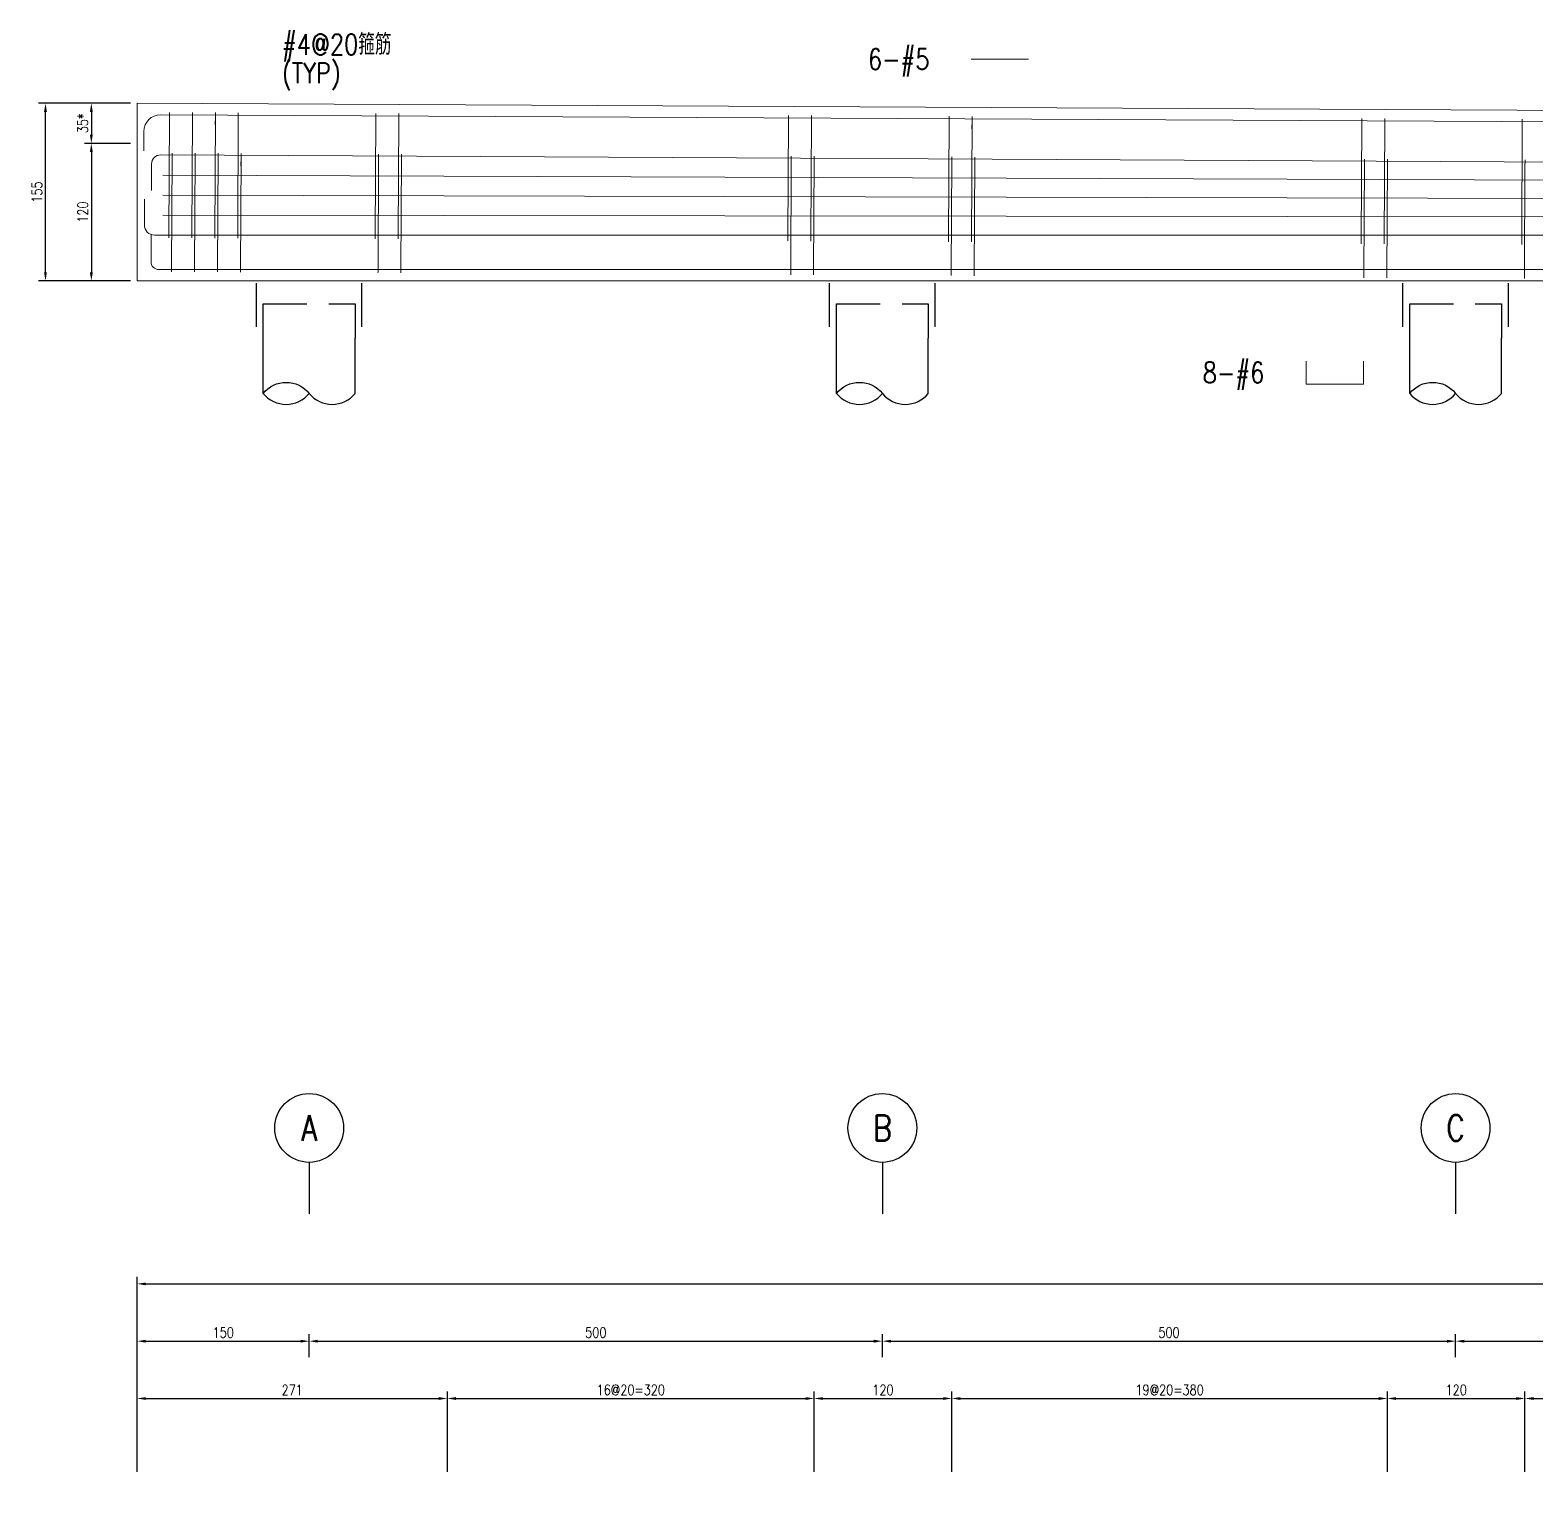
# Model space of a CAD drawing. Extents: x -4754 to 4976, y -19960 to 3841.
# Drawn here: x -359 to 955, y -4960 to -3681 of the extents above; entities that cross this region are included whole.
import ezdxf
from ezdxf.enums import TextEntityAlignment as Align

# ---------------------------------------------------------------- set-up
doc = ezdxf.new("R2010")
doc.units = 0
doc.header["$LTSCALE"] = 3
doc.linetypes.add('DASHED', pattern=[19.05, 12.7, -6.35])
doc.layers.get('0').update_dxf_attribs({"linetype": 'CONTINUOUS'})
doc.layers.add('HB_0', color=7, linetype='CONTINUOUS', transparency=0.5)
for name, color, linetype in [('HB_DIM', 1, 'CONTINUOUS'), ('HB_TXT_CTEXT', 2, 'CONTINUOUS'), ('鋼筋', 3, 'CONTINUOUS')]:
    doc.layers.add(name, color=color, linetype=linetype)
doc.styles.get("Standard").update_dxf_attribs({"font": 'ROMANS.shx', "width": 0.8, "bigfont": 'chineset.shx'})
doc.dimstyles.new('30', dxfattribs={"dimscale": 3, "dimtxt": 3, "dimasz": 2.5, "dimexe": 2, "dimexo": 2, "dimgap": 1, "dimtad": 1, "dimdsep": 46, "dimtxsty": 'Standard', "dimcen": 0, "dimclrd": 256, "dimclre": 256, "dimclrt": 2, "dimadec": 0, "dimazin": 0, "dimtfac": 1, "dimtix": 1, "dimtmove": 2, "dimatfit": 3, "dimfxl": 1, "dimtolj": 1, "dimtzin": 0, "dimarcsym": 0})

# ---------------------------------------------------------------- blocks, each defined once
blk = doc.blocks.new('pile_vertical')
at = {"color": 252, "linetype": 'DASHED'}
for p, q in [((-46, -40), (-46, 0)), ((46, -40), (46, 0))]:
    blk.add_line(p, q, dxfattribs=at)
at = {"linetype": 'Continuous'}
for p, q in [((-40, -98.1), (-40, -50)), ((40, -98.1), (40, -50))]:
    blk.add_line(p, q, dxfattribs=at)
at = {"color": 252, "linetype": 'DASHED'}
blk.add_lwpolyline([(-40, -50), (-40, -20), (40, -20), (40, -50)], dxfattribs=at)
at = {"linetype": 'Continuous'}
for points in [[(-40, -98.1, -0.48), (0, -98.1, 0.48), (40, -98.1, 0.48)], [(-40, -98.1, 0.48), (0, -98.1, 0.48)]]:
    blk.add_lwpolyline(points, format="xyb", dxfattribs=at)
blk = doc.blocks.new('*D139')
at = {"layer": 'HB_DIM', "linetype": 'Continuous', "lineweight": -2}
for p, q in [((-271.4, -3744.8), (-311.4, -3744.8)), ((-305.4, -3752.3), (-305.4, -3772.3)), ((-271.4, -3779.8), (-311.4, -3779.8))]:
    blk.add_line(p, q, dxfattribs=at)
at = {"layer": 'HB_DIM'}
for points in [[(-304.2, -3752.3), (-306.7, -3752.3), (-305.4, -3744.8)], [(-306.7, -3772.3), (-304.2, -3772.3), (-305.4, -3779.8)]]:
    blk.add_solid(points, dxfattribs=at)
at = {"layer": 'HB_DIM', "color": 2, "linetype": 'Continuous', "insert": (-312.9, -3762.3), "char_height": 9, "attachment_point": 5, "rotation": 90}
blk.add_mtext('\\A1;35*', dxfattribs=at)
blk = doc.blocks.new('*D140')
at = {"layer": 'HB_DIM', "linetype": 'Continuous', "lineweight": -2}
for p, q in [((-271.4, -3779.8), (-311.4, -3779.8)), ((-305.4, -3787.3), (-305.4, -3892.3)), ((-271.4, -3899.8), (-311.4, -3899.8))]:
    blk.add_line(p, q, dxfattribs=at)
at = {"layer": 'HB_DIM'}
for points in [[(-304.2, -3787.3), (-306.7, -3787.3), (-305.4, -3779.8)], [(-306.7, -3892.3), (-304.2, -3892.3), (-305.4, -3899.8)]]:
    blk.add_solid(points, dxfattribs=at)
at = {"layer": 'HB_DIM', "color": 2, "linetype": 'Continuous', "insert": (-312.9, -3839.8), "char_height": 9, "attachment_point": 5, "rotation": 90}
blk.add_mtext('\\A1;120', dxfattribs=at)
blk = doc.blocks.new('*D164')
at = {"layer": 'HB_DIM', "linetype": 'Continuous', "lineweight": -2}
for p, q in [((-281.4, -3744.8), (-351.4, -3744.8)), ((-345.4, -3892.3), (-345.4, -3752.3)), ((-281.4, -3899.8), (-351.4, -3899.8))]:
    blk.add_line(p, q, dxfattribs=at)
at = {"layer": 'HB_DIM'}
for points in [[(-344.2, -3752.3), (-346.7, -3752.3), (-345.4, -3744.8)], [(-346.7, -3892.3), (-344.2, -3892.3), (-345.4, -3899.8)]]:
    blk.add_solid(points, dxfattribs=at)
at = {"layer": 'HB_DIM', "color": 2, "linetype": 'Continuous', "insert": (-352.9, -3822.3), "char_height": 9, "attachment_point": 5, "rotation": 90}
blk.add_mtext('\\A1;155', dxfattribs=at)
blk = doc.blocks.new('line_guide')
at = {"color": 4, "linetype": 'Continuous'}
blk.add_line((0, 0), (0, -45), dxfattribs=at)
blk.add_circle((0, 30), 30, dxfattribs=at)
at = {"color": 4, "linetype": 'Continuous', "width": 0.8}
blk.add_attdef('A', text='', height=22.5, dxfattribs=at).set_placement((0, 30), align=Align.MIDDLE)
blk = doc.blocks.new('*D167')
at = {"layer": 'HB_DIM', "linetype": 'Continuous', "lineweight": -2}
for p, q in [((-265.4, -4938.8), (-265.4, -4868.8)), ((5.1, -4938.8), (5.1, -4868.8)), ((-257.9, -4874.8), (-2.4, -4874.8))]:
    blk.add_line(p, q, dxfattribs=at)
at = {"layer": 'HB_DIM'}
for points in [[(-257.9, -4873.6), (-257.9, -4876.1), (-265.4, -4874.8)], [(-2.4, -4876.1), (-2.4, -4873.6), (5.1, -4874.8)]]:
    blk.add_solid(points, dxfattribs=at)
at = {"layer": 'HB_DIM', "color": 2, "linetype": 'Continuous', "insert": (-130.2, -4867.3), "char_height": 9, "attachment_point": 5, "rotation": 0}
blk.add_mtext('\\A1;271', dxfattribs=at)
blk = doc.blocks.new('*D168')
at = {"layer": 'HB_DIM', "linetype": 'Continuous', "lineweight": -2}
for p, q in [((5.1, -4938.8), (5.1, -4868.8)), ((325.1, -4938.8), (325.1, -4868.8)), ((12.6, -4874.8), (317.6, -4874.8))]:
    blk.add_line(p, q, dxfattribs=at)
at = {"layer": 'HB_DIM'}
for points in [[(12.6, -4873.6), (12.6, -4876.1), (5.1, -4874.8)], [(317.6, -4876.1), (317.6, -4873.6), (325.1, -4874.8)]]:
    blk.add_solid(points, dxfattribs=at)
at = {"layer": 'HB_DIM', "color": 2, "linetype": 'Continuous', "insert": (165.1, -4867.3), "char_height": 9, "attachment_point": 5, "rotation": 0}
blk.add_mtext('\\A1;16@20=320', dxfattribs=at)
blk = doc.blocks.new('*D169')
at = {"layer": 'HB_DIM', "linetype": 'Continuous', "lineweight": -2}
for p, q in [((325.1, -4938.8), (325.1, -4868.8)), ((445.1, -4938.8), (445.1, -4868.8)), ((332.6, -4874.8), (437.6, -4874.8))]:
    blk.add_line(p, q, dxfattribs=at)
at = {"layer": 'HB_DIM'}
for points in [[(332.6, -4873.6), (332.6, -4876.1), (325.1, -4874.8)], [(437.6, -4876.1), (437.6, -4873.6), (445.1, -4874.8)]]:
    blk.add_solid(points, dxfattribs=at)
at = {"layer": 'HB_DIM', "color": 2, "linetype": 'Continuous', "insert": (385.1, -4867.3), "char_height": 9, "attachment_point": 5, "rotation": 0}
blk.add_mtext('\\A1;120', dxfattribs=at)
blk = doc.blocks.new('*D170')
at = {"layer": 'HB_DIM', "linetype": 'Continuous', "lineweight": -2}
for p, q in [((445.1, -4938.8), (445.1, -4868.8)), ((825.1, -4938.8), (825.1, -4868.8)), ((452.6, -4874.8), (817.6, -4874.8))]:
    blk.add_line(p, q, dxfattribs=at)
at = {"layer": 'HB_DIM'}
for points in [[(452.6, -4873.6), (452.6, -4876.1), (445.1, -4874.8)], [(817.6, -4876.1), (817.6, -4873.6), (825.1, -4874.8)]]:
    blk.add_solid(points, dxfattribs=at)
at = {"layer": 'HB_DIM', "color": 2, "linetype": 'Continuous', "insert": (635.1, -4867.3), "char_height": 9, "attachment_point": 5, "rotation": 0}
blk.add_mtext('\\A1;19@20=380', dxfattribs=at)
blk = doc.blocks.new('*D171')
at = {"layer": 'HB_DIM', "linetype": 'Continuous', "lineweight": -2}
for p, q in [((825.1, -4938.8), (825.1, -4868.8)), ((945.1, -4938.8), (945.1, -4868.8)), ((832.6, -4874.8), (937.6, -4874.8))]:
    blk.add_line(p, q, dxfattribs=at)
at = {"layer": 'HB_DIM'}
for points in [[(832.6, -4873.6), (832.6, -4876.1), (825.1, -4874.8)], [(937.6, -4876.1), (937.6, -4873.6), (945.1, -4874.8)]]:
    blk.add_solid(points, dxfattribs=at)
at = {"layer": 'HB_DIM', "color": 2, "linetype": 'Continuous', "insert": (885.1, -4867.3), "char_height": 9, "attachment_point": 5, "rotation": 0}
blk.add_mtext('\\A1;120', dxfattribs=at)
blk = doc.blocks.new('*D172')
at = {"layer": 'HB_DIM', "linetype": 'Continuous', "lineweight": -2}
for p, q in [((945.1, -4938.8), (945.1, -4868.8)), ((1325.1, -4938.8), (1325.1, -4868.8)), ((952.6, -4874.8), (1317.6, -4874.8))]:
    blk.add_line(p, q, dxfattribs=at)
at = {"layer": 'HB_DIM'}
for points in [[(952.6, -4873.6), (952.6, -4876.1), (945.1, -4874.8)], [(1317.6, -4876.1), (1317.6, -4873.6), (1325.1, -4874.8)]]:
    blk.add_solid(points, dxfattribs=at)
at = {"layer": 'HB_DIM', "color": 2, "linetype": 'Continuous', "insert": (1135.1, -4867.3), "char_height": 9, "attachment_point": 5, "rotation": 0}
blk.add_mtext('\\A1;19@20=380', dxfattribs=at)
blk = doc.blocks.new('*D180')
at = {"layer": 'HB_DIM', "linetype": 'Continuous', "lineweight": -2}
for p, q in [((-265.4, -4938.8), (-265.4, -4768.8)), ((-257.9, -4774.8), (2707.1, -4774.8)), ((2714.6, -4953.8), (2714.6, -4768.8))]:
    blk.add_line(p, q, dxfattribs=at)
at = {"layer": 'HB_DIM'}
for points in [[(-257.9, -4773.6), (-257.9, -4776.1), (-265.4, -4774.8)], [(2707.1, -4776.1), (2707.1, -4773.6), (2714.6, -4774.8)]]:
    blk.add_solid(points, dxfattribs=at)
at = {"layer": 'HB_DIM', "color": 2, "linetype": 'Continuous', "insert": (1224.6, -4767.3), "char_height": 9, "attachment_point": 5, "rotation": 0}
blk.add_mtext('\\A1;2980', dxfattribs=at)
blk = doc.blocks.new('*D181')
at = {"layer": 'HB_DIM', "linetype": 'Continuous', "lineweight": -2}
for p, q in [((-265.4, -4938.8), (-265.4, -4818.8)), ((-115.4, -4838.8), (-115.4, -4818.8)), ((-257.9, -4824.8), (-122.9, -4824.8))]:
    blk.add_line(p, q, dxfattribs=at)
at = {"layer": 'HB_DIM'}
for points in [[(-257.9, -4823.6), (-257.9, -4826.1), (-265.4, -4824.8)], [(-122.9, -4826.1), (-122.9, -4823.6), (-115.4, -4824.8)]]:
    blk.add_solid(points, dxfattribs=at)
at = {"layer": 'HB_DIM', "color": 2, "linetype": 'Continuous', "insert": (-190.4, -4817.3), "char_height": 9, "attachment_point": 5, "rotation": 0}
blk.add_mtext('\\A1;150', dxfattribs=at)
blk = doc.blocks.new('*D182')
at = {"layer": 'HB_DIM', "linetype": 'Continuous', "lineweight": -2}
for p, q in [((-115.4, -4838.8), (-115.4, -4818.8)), ((384.6, -4838.8), (384.6, -4818.8)), ((-107.9, -4824.8), (377.1, -4824.8))]:
    blk.add_line(p, q, dxfattribs=at)
at = {"layer": 'HB_DIM'}
for points in [[(-107.9, -4823.6), (-107.9, -4826.1), (-115.4, -4824.8)], [(377.1, -4826.1), (377.1, -4823.6), (384.6, -4824.8)]]:
    blk.add_solid(points, dxfattribs=at)
at = {"layer": 'HB_DIM', "color": 2, "linetype": 'Continuous', "insert": (134.6, -4817.3), "char_height": 9, "attachment_point": 5, "rotation": 0}
blk.add_mtext('\\A1;500', dxfattribs=at)
blk = doc.blocks.new('*D183')
at = {"layer": 'HB_DIM', "linetype": 'Continuous', "lineweight": -2}
for p, q in [((384.6, -4838.8), (384.6, -4818.8)), ((884.6, -4838.8), (884.6, -4818.8)), ((392.1, -4824.8), (877.1, -4824.8))]:
    blk.add_line(p, q, dxfattribs=at)
at = {"layer": 'HB_DIM'}
for points in [[(392.1, -4823.6), (392.1, -4826.1), (384.6, -4824.8)], [(877.1, -4826.1), (877.1, -4823.6), (884.6, -4824.8)]]:
    blk.add_solid(points, dxfattribs=at)
at = {"layer": 'HB_DIM', "color": 2, "linetype": 'Continuous', "insert": (634.6, -4817.3), "char_height": 9, "attachment_point": 5, "rotation": 0}
blk.add_mtext('\\A1;500', dxfattribs=at)
blk = doc.blocks.new('*D184')
at = {"layer": 'HB_DIM', "linetype": 'Continuous', "lineweight": -2}
for p, q in [((884.6, -4838.8), (884.6, -4818.8)), ((1384.6, -4838.8), (1384.6, -4818.8)), ((892.1, -4824.8), (1377.1, -4824.8))]:
    blk.add_line(p, q, dxfattribs=at)
at = {"layer": 'HB_DIM'}
for points in [[(892.1, -4823.6), (892.1, -4826.1), (884.6, -4824.8)], [(1377.1, -4826.1), (1377.1, -4823.6), (1384.6, -4824.8)]]:
    blk.add_solid(points, dxfattribs=at)
at = {"layer": 'HB_DIM', "color": 2, "linetype": 'Continuous', "insert": (1134.6, -4817.3), "char_height": 9, "attachment_point": 5, "rotation": 0}
blk.add_mtext('\\A1;500', dxfattribs=at)

msp = doc.modelspace()

# ---------------------------------------------------------------- linework, layer by layer
at = {"layer": 'HB_0', "lineweight": 5}
msp.add_lwpolyline([(-265.427, -3899.802), (-265.427, -3744.802), (2714.573, -3759.802), (2714.573, -3899.802), (-265.427, -3899.802)], dxfattribs=at)
at = {"layer": 'HB_DIM', "color": 1, "linetype": 'Continuous'}
for points in [[(-217.229, -3753.418, 0, 1.25, 0), (-207.229, -3743.418, 0, 0, 0), (-157.229, -3693.418, 0, 0, 0), (-139.229, -3693.418, 0, 0, 0)], [(-214.868, -3788.963, 0, 1.25, 0), (-207.161, -3776.186, 0, 0, 0), (-157.229, -3693.418, 0, 0, 0), (-139.229, -3693.418, 0, 0, 0)], [(344.142, -3826.359, 0, 1.25, 0), (344.142, -3811.359, 0, 0, 0), (344.142, -3706.359, 0, 0, 0), (362.142, -3706.359, 0, 0, 0)], [(344.142, -3843.104, 0, 1.25, 0), (344.142, -3828.104, 0, 0, 0), (344.142, -3706.359, 0, 0, 0), (362.142, -3706.359, 0, 0, 0)], [(344.142, -3809.614, 0, 1.25, 0), (344.142, -3794.614, 0, 0, 0), (344.142, -3706.359, 0, 0, 0), (362.142, -3706.359, 0, 0, 0)], [(931.051, -3795.823, 0, 1.25, 0), (931.051, -3780.823, 0, 0, 0), (931.051, -3705.823, 0, 0, 0), (949.051, -3705.823, 0, 0, 0)], [(929.798, -3859.808, 0, 1.25, 0), (929.798, -3874.808, 0, 0, 0), (929.798, -3949.808, 0, 0, 0), (947.798, -3949.808, 0, 0, 0)], [(636.132, -3889.826, 0, 1.25, 0), (636.132, -3904.826, 0, 0, 0), (636.132, -3979.826, 0, 0, 0), (654.132, -3979.826, 0, 0, 0)]]:
    msp.add_lwpolyline(points, format="xyseb", dxfattribs=at)
at = {"layer": 'HB_TXT_CTEXT', "lineweight": 5}
msp.add_line((462.142, -3706.359, 50), (512.142, -3706.359, 50), dxfattribs=at)
msp.add_polyline3d([(754.132, -3969.826, -50), (754.132, -3989.826, -50), (804.132, -3989.826, -50), (804.132, -3969.826, -50)], dxfattribs=at)
at = {"layer": '鋼筋', "lineweight": 5}
for p, q in [((-244.987, -3754.905, -38), (2694.033, -3769.698, -38)), ((-244.987, -3754.905, -27.143), (2694.033, -3769.698, -27.143)), ((-244.987, -3754.905, -16.286), (2694.033, -3769.698, -16.286)), ((-244.987, -3754.905, -5.429), (2694.033, -3769.698, -5.429)), ((-244.987, -3754.905, 5.429), (2694.033, -3769.698, 5.429)), ((-244.987, -3754.905, 16.286), (2694.033, -3769.698, 16.286)), ((-244.987, -3754.905, 27.143), (2694.033, -3769.698, 27.143)), ((-244.987, -3754.905, 38), (2694.033, -3769.698, 38)), ((-237.242, -3755.902, 40.245), (-237.761, -3859.041, 40.245)), ((-237.761, -3859.041, -40.245), (-237.242, -3755.902, -40.245)), ((-237.28, -3763.522, 33.895), (-237.242, -3755.902, 33.895)), ((-237.242, -3755.902, -33.895), (-237.28, -3763.522, -33.895)), ((-217.242, -3756.002, 40.245), (-217.761, -3859.142, 40.245)), ((-217.761, -3859.142, -40.245), (-217.242, -3756.002, -40.245)), ((-217.281, -3763.622, 33.895), (-217.242, -3756.002, 33.895)), ((-217.242, -3756.002, -33.895), (-217.281, -3763.622, -33.895)), ((-197.242, -3756.103, 40.245), (-197.762, -3859.242, 40.245)), ((-197.762, -3859.242, -40.245), (-197.242, -3756.103, -40.245)), ((-197.281, -3763.723, 33.895), (-197.242, -3756.103, 33.895)), ((-197.242, -3756.103, -33.895), (-197.281, -3763.723, -33.895)), ((-177.243, -3756.204, 40.245), (-177.762, -3859.343, 40.245)), ((-177.762, -3859.343, -40.245), (-177.243, -3756.204, -40.245)), ((-177.281, -3763.824, 33.895), (-177.243, -3756.204, 33.895)), ((-177.243, -3756.204, -33.895), (-177.281, -3763.824, -33.895)), ((-259.636, -3786.441, -38), (-259.55, -3769.321, -38)), ((-259.636, -3786.441, -27.143), (-259.55, -3769.321, -27.143)), ((-259.636, -3786.441, -16.286), (-259.55, -3769.321, -16.286)), ((-259.636, -3786.441, -5.429), (-259.55, -3769.321, -5.429)), ((-259.636, -3786.441, 5.429), (-259.55, -3769.321, 5.429)), ((-259.636, -3786.441, 16.286), (-259.55, -3769.321, 16.286)), ((-259.636, -3786.441, 27.143), (-259.55, -3769.321, 27.143)), ((-259.636, -3786.441, 38), (-259.55, -3769.321, 38)), ((-57.244, -3756.808, 40.245), (-57.763, -3859.947, 40.245)), ((-57.763, -3859.947, -40.245), (-57.244, -3756.808, -40.245)), ((-57.283, -3764.428, 33.895), (-57.244, -3756.808, 33.895)), ((-57.244, -3756.808, -33.895), (-57.283, -3764.428, -33.895)), ((-37.244, -3756.908, 40.245), (-37.764, -3860.048, 40.245)), ((-37.764, -3860.048, -40.245), (-37.244, -3756.908, -40.245)), ((-37.283, -3764.528, 33.895), (-37.244, -3756.908, 33.895)), ((-37.244, -3756.908, -33.895), (-37.283, -3764.528, -33.895)), ((302.751, -3758.62, 40.245), (302.232, -3861.759, 40.245)), ((302.232, -3861.759, -40.245), (302.751, -3758.62, -40.245)), ((302.713, -3766.24, 33.895), (302.751, -3758.62, 33.895)), ((302.751, -3758.62, -33.895), (302.713, -3766.24, -33.895)), ((322.751, -3758.72, 40.245), (322.232, -3861.86, 40.245)), ((322.232, -3861.86, -40.245), (322.751, -3758.72, -40.245)), ((322.713, -3766.34, 33.895), (322.751, -3758.72, 33.895)), ((322.751, -3758.72, -33.895), (322.713, -3766.34, -33.895)), ((442.749, -3759.324, 40.245), (442.23, -3862.464, 40.245)), ((442.23, -3862.464, -40.245), (442.749, -3759.324, -40.245)), ((442.711, -3766.944, 33.895), (442.749, -3759.324, 33.895)), ((442.749, -3759.324, -33.895), (442.711, -3766.944, -33.895)), ((462.749, -3759.425, 40.245), (462.23, -3862.564, 40.245)), ((462.23, -3862.564, -40.245), (462.749, -3759.425, -40.245)), ((462.711, -3767.045, 33.895), (462.749, -3759.425, 33.895)), ((462.749, -3759.425, -33.895), (462.711, -3767.045, -33.895)), ((802.745, -3761.137, 40.245), (802.226, -3864.276, 40.245)), ((802.226, -3864.276, -40.245), (802.745, -3761.137, -40.245)), ((802.707, -3768.756, 33.895), (802.745, -3761.137, 33.895)), ((802.745, -3761.137, -33.895), (802.707, -3768.756, -33.895)), ((822.745, -3761.237, 40.245), (822.225, -3864.377, 40.245)), ((822.225, -3864.377, -40.245), (822.745, -3761.237, -40.245)), ((822.706, -3768.857, 33.895), (822.745, -3761.237, 33.895)), ((822.745, -3761.237, -33.895), (822.706, -3768.857, -33.895)), ((942.743, -3761.841, 40.245), (942.224, -3864.981, 40.245)), ((942.224, -3864.981, -40.245), (942.743, -3761.841, -40.245)), ((942.705, -3769.461, 33.895), (942.743, -3761.841, 33.895)), ((942.743, -3761.841, -33.895), (942.705, -3769.461, -33.895)), ((-245.103, -3789.902, -50), (2695.282, -3804.703, -50)), ((-245.103, -3789.902, -35.714), (2695.282, -3804.703, -35.714)), ((-245.103, -3789.902, -21.429), (2695.282, -3804.703, -21.429)), ((-245.103, -3789.902, -7.143), (2695.282, -3804.703, -7.143)), ((-245.103, -3789.902, 7.143), (2695.282, -3804.703, 7.143)), ((-245.103, -3789.902, 21.429), (2695.282, -3804.703, 21.429)), ((-245.103, -3789.902, 35.714), (2695.282, -3804.703, 35.714)), ((-245.103, -3789.902, 50), (2695.282, -3804.703, 50)), ((-234.881, -3791.446, 51.745), (-235.37, -3888.583, 51.745)), ((-235.37, -3888.583, -51.745), (-234.881, -3791.446, -51.745)), ((-234.919, -3799.066, 45.395), (-234.881, -3791.446, 45.395)), ((-234.881, -3791.446, -45.395), (-234.919, -3799.066, -45.395)), ((-214.881, -3791.546, 51.745), (-215.37, -3888.684, 51.745)), ((-215.37, -3888.684, -51.745), (-214.881, -3791.546, -51.745)), ((-214.919, -3799.166, 45.395), (-214.881, -3791.546, 45.395)), ((-214.881, -3791.546, -45.395), (-214.919, -3799.166, -45.395)), ((-194.881, -3791.647, 51.745), (-195.37, -3888.785, 51.745)), ((-195.37, -3888.785, -51.745), (-194.881, -3791.647, -51.745)), ((-194.92, -3799.267, 45.395), (-194.881, -3791.647, 45.395)), ((-194.881, -3791.647, -45.395), (-194.92, -3799.267, -45.395)), ((-174.882, -3791.748, 51.745), (-175.371, -3888.885, 51.745)), ((-175.371, -3888.885, -51.745), (-174.882, -3791.748, -51.745)), ((-174.92, -3799.368, 45.395), (-174.882, -3791.748, 45.395)), ((-174.882, -3791.748, -45.395), (-174.92, -3799.368, -45.395)), ((-54.883, -3792.352, 51.745), (-55.372, -3889.489, 51.745)), ((-55.372, -3889.489, -51.745), (-54.883, -3792.352, -51.745)), ((-54.921, -3799.972, 45.395), (-54.883, -3792.352, 45.395)), ((-54.883, -3792.352, -45.395), (-54.921, -3799.972, -45.395)), ((-34.883, -3792.452, 51.745), (-35.372, -3889.59, 51.745)), ((-35.372, -3889.59, -51.745), (-34.883, -3792.452, -51.745)), ((-34.922, -3800.072, 45.395), (-34.883, -3792.452, 45.395)), ((-34.883, -3792.452, -45.395), (-34.922, -3800.072, -45.395)), ((305.112, -3794.164, 51.745), (304.623, -3891.301, 51.745)), ((304.623, -3891.301, -51.745), (305.112, -3794.164, -51.745)), ((305.074, -3801.784, 45.395), (305.112, -3794.164, 45.395)), ((305.112, -3794.164, -45.395), (305.074, -3801.784, -45.395)), ((325.112, -3794.264, 51.745), (324.623, -3891.402, 51.745)), ((324.623, -3891.402, -51.745), (325.112, -3794.264, -51.745)), ((325.074, -3801.884, 45.395), (325.112, -3794.264, 45.395)), ((325.112, -3794.264, -45.395), (325.074, -3801.884, -45.395)), ((445.111, -3794.869, 51.745), (444.622, -3892.006, 51.745)), ((444.622, -3892.006, -51.745), (445.111, -3794.869, -51.745)), ((445.072, -3802.488, 45.395), (445.111, -3794.869, 45.395)), ((445.111, -3794.869, -45.395), (445.072, -3802.488, -45.395)), ((465.11, -3794.969, 51.745), (464.621, -3892.107, 51.745)), ((464.621, -3892.107, -51.745), (465.11, -3794.969, -51.745)), ((465.072, -3802.589, 45.395), (465.11, -3794.969, 45.395)), ((465.11, -3794.969, -45.395), (465.072, -3802.589, -45.395)), ((-253.03, -3820.973, -50), (-252.912, -3797.633, -50)), ((-253.03, -3820.973, -35.714), (-252.912, -3797.633, -35.714)), ((-253.03, -3820.973, -21.429), (-252.912, -3797.633, -21.429)), ((-253.03, -3820.973, -7.143), (-252.912, -3797.633, -7.143)), ((-253.03, -3820.973, 7.143), (-252.912, -3797.633, 7.143)), ((-253.03, -3820.973, 21.429), (-252.912, -3797.633, 21.429)), ((-253.03, -3820.973, 35.714), (-252.912, -3797.633, 35.714)), ((-253.03, -3820.973, 50), (-252.912, -3797.633, 50)), ((-242.961, -3807.406, -50), (2692.983, -3818.449, -50)), ((-242.961, -3807.406, 50), (2692.983, -3818.449, 50)), ((805.106, -3796.681, 51.745), (804.617, -3893.818, 51.745)), ((804.617, -3893.818, -51.745), (805.106, -3796.681, -51.745)), ((805.068, -3804.3, 45.395), (805.106, -3796.681, 45.395)), ((805.106, -3796.681, -45.395), (805.068, -3804.3, -45.395)), ((825.106, -3796.781, 51.745), (824.617, -3893.919, 51.745)), ((824.617, -3893.919, -51.745), (825.106, -3796.781, -51.745)), ((825.067, -3804.401, 45.395), (825.106, -3796.781, 45.395)), ((825.106, -3796.781, -45.395), (825.067, -3804.401, -45.395)), ((945.104, -3797.385, 51.745), (944.615, -3894.523, 51.745)), ((944.615, -3894.523, -51.745), (945.104, -3797.385, -51.745)), ((945.066, -3805.005, 45.395), (945.104, -3797.385, 45.395)), ((945.104, -3797.385, -45.395), (945.066, -3805.005, -45.395)), ((-259.068, -3828.563, -50), (-259.18, -3850.897, -50)), ((-259.068, -3828.563, -35.714), (-259.18, -3850.897, -35.714)), ((-259.068, -3828.563, -21.429), (-259.18, -3850.897, -21.429)), ((-259.068, -3828.563, -7.143), (-259.18, -3850.897, -7.143)), ((-259.068, -3828.563, 7.143), (-259.18, -3850.897, 7.143)), ((-259.068, -3828.563, 21.429), (-259.18, -3850.897, 21.429)), ((-259.068, -3828.563, 35.714), (-259.18, -3850.897, 35.714)), ((-259.068, -3828.563, 50), (-259.18, -3850.897, 50)), ((-243.049, -3824.898, -50), (2692.906, -3832.206, -50)), ((-243.049, -3824.898, 50), (2692.906, -3832.206, 50)), ((-243.137, -3842.39, -50), (2692.825, -3845.964, -50)), ((-243.137, -3842.39, 50), (2692.825, -3845.964, 50)), ((-253.221, -3858.907, -50), (-253.343, -3883.143, -50)), ((-253.221, -3858.907, -35.714), (-253.343, -3883.143, -35.714)), ((-253.221, -3858.907, -21.429), (-253.343, -3883.143, -21.429)), ((-253.221, -3858.907, -7.143), (-253.343, -3883.143, -7.143)), ((-253.221, -3858.907, 7.143), (-253.343, -3883.143, 7.143)), ((-253.221, -3858.907, 21.429), (-253.343, -3883.143, 21.429)), ((-253.221, -3858.907, 35.714), (-253.343, -3883.143, 35.714)), ((-253.221, -3858.907, 50), (-253.343, -3883.143, 50)), ((-250.29, -3859.832, -50), (2699.93, -3859.772, -50)), ((-250.29, -3859.832, -35.714), (2699.93, -3859.772, -35.714)), ((-250.29, -3859.832, -21.429), (2699.93, -3859.772, -21.429)), ((-250.29, -3859.832, -7.143), (2699.93, -3859.772, -7.143)), ((-250.29, -3859.832, 7.143), (2699.93, -3859.772, 7.143)), ((-250.29, -3859.832, 21.429), (2699.93, -3859.772, 21.429)), ((-250.29, -3859.832, 35.714), (2699.93, -3859.772, 35.714)), ((-250.29, -3859.832, 50), (2699.93, -3859.772, 50)), ((-237.777, -3862.216, 37.07), (-237.777, -3862.216, -37.07)), ((-217.777, -3862.317, 37.07), (-217.777, -3862.317, -37.07)), ((-197.778, -3862.417, 37.07), (-197.778, -3862.417, -37.07)), ((-177.778, -3862.518, 37.07), (-177.778, -3862.518, -37.07)), ((-57.779, -3863.122, 37.07), (-57.779, -3863.122, -37.07)), ((-37.78, -3863.223, 37.07), (-37.78, -3863.223, -37.07)), ((302.216, -3864.934, 37.07), (302.216, -3864.934, -37.07)), ((322.216, -3865.035, 37.07), (322.216, -3865.035, -37.07)), ((442.214, -3865.639, 37.07), (442.214, -3865.639, -37.07)), ((462.214, -3865.739, 37.07), (462.214, -3865.739, -37.07)), ((802.21, -3867.451, 37.07), (802.21, -3867.451, -37.07)), ((822.209, -3867.551, 37.07), (822.209, -3867.551, -37.07)), ((942.208, -3868.155, 37.07), (942.208, -3868.155, -37.07)), ((-246.657, -3889.862, -50), (2695.973, -3889.742, -50)), ((-246.657, -3889.862, -35.714), (2695.973, -3889.742, -35.714)), ((-246.657, -3889.862, -21.429), (2695.973, -3889.742, -21.429)), ((-246.657, -3889.862, -7.143), (2695.973, -3889.742, -7.143)), ((-246.657, -3889.862, 7.143), (2695.973, -3889.742, 7.143)), ((-246.657, -3889.862, 21.429), (2695.973, -3889.742, 21.429)), ((-246.657, -3889.862, 35.714), (2695.973, -3889.742, 35.714)), ((-246.657, -3889.862, 50), (2695.973, -3889.742, 50)), ((-235.386, -3891.758, 48.57), (-235.386, -3891.758, -48.57)), ((-215.386, -3891.859, 48.57), (-215.386, -3891.859, -48.57)), ((-195.386, -3891.96, 48.57), (-195.386, -3891.96, -48.57)), ((-175.387, -3892.06, 48.57), (-175.387, -3892.06, -48.57)), ((-55.388, -3892.664, 48.57), (-55.388, -3892.664, -48.57)), ((-35.388, -3892.765, 48.57), (-35.388, -3892.765, -48.57)), ((304.607, -3894.476, 48.57), (304.607, -3894.476, -48.57)), ((324.607, -3894.577, 48.57), (324.607, -3894.577, -48.57)), ((444.606, -3895.181, 48.57), (444.606, -3895.181, -48.57)), ((464.605, -3895.282, 48.57), (464.605, -3895.282, -48.57)), ((804.601, -3896.993, 48.57), (804.601, -3896.993, -48.57)), ((824.601, -3897.094, 48.57), (824.601, -3897.094, -48.57)), ((944.599, -3897.698, 48.57), (944.599, -3897.698, -48.57))]:
    msp.add_line(p, q, dxfattribs=at)
at = {"layer": '鋼筋', "lineweight": 5, "extrusion": (0, 0, -1)}
for centre, radius, end in [((245.06, -3769.394, 38), 14.49, 90.288399), ((245.06, -3769.394, 27.143), 14.49, 90.288399), ((245.06, -3769.394, 16.286), 14.49, 90.288399), ((245.06, -3769.394, 5.429), 14.49, 90.288399), ((245.06, -3769.394, -5.429), 14.49, 90.288399), ((245.06, -3769.394, -16.286), 14.49, 90.288399), ((245.06, -3769.394, -27.143), 14.49, 90.288399), ((245.06, -3769.394, -38), 14.49, 90.288399), ((245.142, -3797.672, 50), 7.77, 90.288403), ((245.142, -3797.672, 35.714), 7.77, 90.288403), ((245.142, -3797.672, 21.429), 7.77, 90.288403), ((245.142, -3797.672, 7.143), 7.77, 90.288403), ((245.142, -3797.672, -7.143), 7.77, 90.288403), ((245.142, -3797.672, -21.429), 7.77, 90.288403), ((245.142, -3797.672, -35.714), 7.77, 90.288403), ((245.142, -3797.672, -50), 7.77, 90.288403)]:
    msp.add_arc(centre, radius, 0.288399, end, dxfattribs=at)
at = {"layer": '鋼筋', "lineweight": 5, "extrusion": (0.999987, -0.005033, 0)}
for centre, start, end in [((-3757.048, 37.07, -218.334), 270, 90), ((-3757.048, -37.07, -218.334), 270, 90), ((-3757.048, 37.07, -198.334), 270, 90), ((-3757.048, -37.07, -198.334), 270, 90), ((-3757.048, 37.07, -178.334), 270, 90), ((-3757.048, -37.07, -178.334), 270, 90), ((-3757.048, 37.07, -158.334), 270, 90), ((-3757.048, -37.07, -158.334), 270, 90), ((-3757.048, 37.07, -38.334), 270, 90), ((-3757.048, -37.07, -38.334), 270, 90), ((-3757.048, 37.07, -18.334), 270, 90), ((-3757.048, -37.07, -18.334), 270, 90), ((-3757.048, 37.07, 321.666), 270, 90), ((-3757.048, -37.07, 321.666), 270, 90), ((-3757.048, 37.07, 341.666), 270, 90), ((-3757.048, -37.07, 341.666), 270, 90), ((-3757.048, 37.07, 461.666), 270, 90), ((-3757.048, -37.07, 461.666), 270, 90), ((-3757.048, 37.07, 481.666), 270, 90), ((-3757.048, -37.07, 481.666), 270, 90), ((-3757.048, 37.07, 821.666), 270, 90), ((-3757.048, -37.07, 821.666), 270, 90), ((-3757.048, 37.07, 841.666), 270, 90), ((-3757.048, -37.07, 841.666), 270, 90), ((-3757.048, 37.07, 961.666), 270, 90), ((-3757.048, -37.07, 961.666), 270, 90), ((-3792.58, 48.57, -215.794), 270, 90), ((-3792.58, -48.57, -215.794), 270, 90), ((-3792.58, 48.57, -195.794), 270, 90), ((-3792.58, -48.57, -195.794), 270, 90), ((-3792.58, 48.57, -175.794), 270, 90), ((-3792.58, -48.57, -175.794), 270, 90), ((-3792.58, 48.57, -155.794), 270, 90), ((-3792.58, -48.57, -155.794), 270, 90), ((-3792.58, 48.57, -35.794), 270, 90), ((-3792.58, -48.57, -35.794), 270, 90), ((-3792.58, 48.57, -15.794), 270, 90), ((-3792.58, -48.57, -15.794), 270, 90), ((-3792.58, 48.57, 324.206), 270, 90), ((-3792.58, -48.57, 324.206), 270, 90), ((-3792.58, 48.57, 344.206), 270, 90), ((-3792.58, -48.57, 344.206), 270, 90), ((-3792.58, 48.57, 464.206), 270, 90), ((-3792.58, -48.57, 464.206), 270, 90), ((-3792.58, 48.57, 484.206), 270, 90), ((-3792.58, -48.57, 484.206), 270, 90), ((-3792.58, 48.57, 824.206), 270, 90), ((-3792.58, -48.57, 824.206), 270, 90), ((-3792.58, 48.57, 844.206), 270, 90), ((-3792.58, -48.57, 844.206), 270, 90), ((-3792.58, 48.57, 964.206), 270, 90), ((-3792.58, -48.57, 964.206), 270, 90), ((-3860.189, 37.07, -218.334), 90, 180), ((-3860.189, -37.07, -218.334), 180, 270), ((-3860.189, 37.07, -198.334), 90, 180), ((-3860.189, -37.07, -198.334), 180, 270), ((-3860.189, 37.07, -178.334), 90, 180), ((-3860.189, -37.07, -178.334), 180, 270), ((-3860.189, 37.07, -158.334), 90, 180), ((-3860.189, -37.07, -158.334), 180, 270), ((-3860.189, 37.07, -38.334), 90, 180), ((-3860.189, -37.07, -38.334), 180, 270), ((-3860.189, 37.07, -18.334), 90, 180), ((-3860.189, -37.07, -18.334), 180, 270), ((-3860.189, 37.07, 321.666), 90, 180), ((-3860.189, -37.07, 321.666), 180, 270), ((-3860.189, 37.07, 341.666), 90, 180), ((-3860.189, -37.07, 341.666), 180, 270), ((-3860.189, 37.07, 461.666), 90, 180), ((-3860.189, -37.07, 461.666), 180, 270), ((-3860.189, 37.07, 481.666), 90, 180), ((-3860.189, -37.07, 481.666), 180, 270), ((-3860.189, 37.07, 821.666), 90, 180), ((-3860.189, -37.07, 821.666), 180, 270), ((-3860.189, 37.07, 841.666), 90, 180), ((-3860.189, -37.07, 841.666), 180, 270), ((-3860.189, 37.07, 961.666), 90, 180), ((-3860.189, -37.07, 961.666), 180, 270), ((-3889.719, 48.57, -215.794), 90, 180), ((-3889.719, -48.57, -215.794), 180, 270), ((-3889.719, 48.57, -195.794), 90, 180), ((-3889.719, -48.57, -195.794), 180, 270), ((-3889.719, 48.57, -175.794), 90, 180), ((-3889.719, -48.57, -175.794), 180, 270), ((-3889.719, 48.57, -155.794), 90, 180), ((-3889.719, -48.57, -155.794), 180, 270), ((-3889.719, 48.57, -35.794), 90, 180), ((-3889.719, -48.57, -35.794), 180, 270), ((-3889.719, 48.57, -15.794), 90, 180), ((-3889.719, -48.57, -15.794), 180, 270), ((-3889.719, 48.57, 324.206), 90, 180), ((-3889.719, -48.57, 324.206), 180, 270), ((-3889.719, 48.57, 344.206), 90, 180), ((-3889.719, -48.57, 344.206), 180, 270), ((-3889.719, 48.57, 464.206), 90, 180), ((-3889.719, -48.57, 464.206), 180, 270), ((-3889.719, 48.57, 484.206), 90, 180), ((-3889.719, -48.57, 484.206), 180, 270), ((-3889.719, 48.57, 824.206), 90, 180), ((-3889.719, -48.57, 824.206), 180, 270), ((-3889.719, 48.57, 844.206), 90, 180), ((-3889.719, -48.57, 844.206), 180, 270), ((-3889.719, 48.57, 964.206), 90, 180), ((-3889.719, -48.57, 964.206), 180, 270)]:
    msp.add_arc(centre, 3.175, start, end, dxfattribs=at)
at = {"layer": '鋼筋', "lineweight": 5}
for centre, radius, end in [((-250.29, -3850.942, -50), 8.89, 270.001166), ((-250.29, -3850.942, -35.714), 8.89, 270.001166), ((-250.29, -3850.942, -21.429), 8.89, 270.001166), ((-250.29, -3850.942, -7.143), 8.89, 270.001166), ((-250.29, -3850.942, 7.143), 8.89, 270.001166), ((-250.29, -3850.942, 21.429), 8.89, 270.001166), ((-250.29, -3850.942, 35.714), 8.89, 270.001166), ((-250.29, -3850.942, 50), 8.89, 270.001166), ((-246.658, -3883.177, -50), 6.685, 270.002342), ((-246.658, -3883.177, -35.714), 6.685, 270.002342), ((-246.658, -3883.177, -21.429), 6.685, 270.002342), ((-246.658, -3883.177, -7.143), 6.685, 270.002342), ((-246.658, -3883.177, 7.143), 6.685, 270.002342), ((-246.658, -3883.177, 21.429), 6.685, 270.002342), ((-246.658, -3883.177, 35.714), 6.685, 270.002342), ((-246.658, -3883.177, 50), 6.685, 270.002342)]:
    msp.add_arc(centre, radius, 179.711601, end, dxfattribs=at)

# ---------------------------------------------------------------- block references
at = {"layer": 'HB_0', "linetype": 'Continuous'}
for p in [(-115.427, -3899.802), (384.573, -3899.802), (884.573, -3899.802)]:
    msp.add_blockref('pile_vertical', p, dxfattribs=at)
for p, values in [((-115.427, -4668.802), {'A': 'A'}), ((384.573, -4668.802), {'A': 'B'}), ((884.573, -4668.802), {'A': 'C'})]:
    msp.add_blockref('line_guide', p, dxfattribs=at).add_auto_attribs(values)

# ---------------------------------------------------------------- texts
at = {"layer": 'HB_TXT_CTEXT', "linetype": 'Continuous', "width": 0.8}
for s, p in [('#4@20箍筋', (-139.229, -3693.418, 35.225)), (' 6-#5', (362.142, -3706.359, 50)), ('(TYP)', (-139.229, -3718.418, 35.225)), (' 8-#6', (654.132, -3979.826, -50))]:
    msp.add_text(s, height=18, dxfattribs=at).set_placement(p, align=Align.MIDDLE_LEFT)

# ---------------------------------------------------------------- dimensions: what is measured, and where the dimension line sits
at = {"layer": 'HB_DIM', "linetype": 'Continuous'}
for base, p1, p2, angle, override, picture, middle in [((-345.427, -3744.802), (-275.427, -3899.802), (-275.427, -3744.802), 90, {"dimtad": 4, "dimdec": 0, "dimpost": '<>'}, '*D164', (-352.927, -3822.302)), ((-305.427, -3899.802), (-265.427, -3779.802), (-265.427, -3899.802), 90, {"dimtad": 4, "dimdec": 0, "dimpost": '<>'}, '*D140', (-312.927, -3839.802)), ((2714.573, -4774.802), (-265.427, -4944.802), (2714.573, -4959.802), 0, {"dimdec": 0, "dimpost": '<>'}, '*D180', (1224.573, -4767.302)), ((-115.427, -4824.802), (-265.427, -4944.802), (-115.427, -4844.802, -1739), 0, {"dimdec": 0, "dimpost": '<>'}, '*D181', (-190.427, -4817.302)), ((384.573, -4824.802), (-115.427, -4844.802, -1739), (384.573, -4844.802, -1239), 0, {"dimdec": 0, "dimpost": '<>'}, '*D182', (134.573, -4817.302)), ((884.573, -4824.802), (384.573, -4844.802, -1239), (884.573, -4844.802, -739), 0, {"dimdec": 0, "dimpost": '<>'}, '*D183', (634.573, -4817.302)), ((1384.573, -4824.802), (884.573, -4844.802, -739), (1384.573, -4844.802, -239), 0, {"dimdec": 0, "dimpost": '<>'}, '*D184', (1134.573, -4817.302)), ((5.078, -4874.802), (-265.427, -4944.802), (5.078, -4944.802, 45.395), 0, {"dimdec": 0, "dimpost": '<>'}, '*D167', (-130.174, -4867.302)), ((445.072, -4874.802), (325.074, -4944.802, 45.395), (445.072, -4944.802, 45.395), 0, {"dimdec": 0, "dimpost": '<>'}, '*D169', (385.073, -4867.302)), ((945.066, -4874.802), (825.067, -4944.802, 45.395), (945.066, -4944.802, 45.395), 0, {"dimdec": 0, "dimpost": '<>'}, '*D171', (885.067, -4867.302))]:
    dim = msp.add_linear_dim(base=base, p1=p1, p2=p2, angle=angle, dimstyle='30', override=override, dxfattribs=at)
    dim.commit()
    dim.dimension.update_dxf_attribs({"geometry": picture, "text_midpoint": middle})
for base, p1, p2, angle, text, override, picture, middle in [((-305.427, -3779.802), (-265.427, -3744.802), (-265.427, -3779.802), 90, '<>*', {"dimtad": 4, "dimdec": 0, "dimpost": '<>'}, '*D139', (-312.927, -3762.302)), ((325.074, -4874.802), (5.078, -4944.802, 45.395), (325.074, -4944.802, 45.395), 0, '16@20=<>', {"dimdec": 0, "dimpost": '<>'}, '*D168', (165.076, -4867.302)), ((825.067, -4874.802), (445.072, -4944.802, 45.395), (825.067, -4944.802, 45.395), 0, '19@20=<>', {"dimdec": 0, "dimpost": '<>'}, '*D170', (635.07, -4867.302)), ((1325.061, -4874.802), (945.066, -4944.802, 45.395), (1325.061, -4944.802, 45.395), 0, '19@20=<>', {"dimdec": 0, "dimpost": '<>'}, '*D172', (1135.063, -4867.302))]:
    dim = msp.add_linear_dim(base=base, p1=p1, p2=p2, angle=angle, text=text, dimstyle='30', override=override, dxfattribs=at)
    dim.commit()
    dim.dimension.update_dxf_attribs({"geometry": picture, "text_midpoint": middle})

doc.saveas('drawing.dxf')
